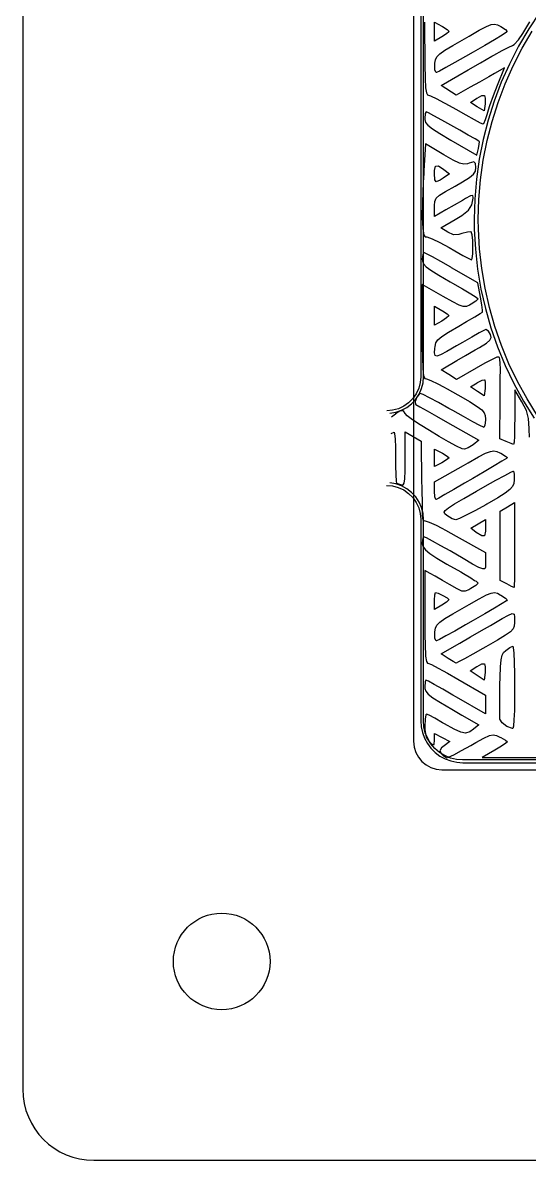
# Model space of a CAD drawing. Header units: millimetres. Extents: x 48 to 497, y 27 to 150.
# Drawn here: x 47.83 to 65.65, y 26.88 to 66.93 of the extents above; entities that cross this region are included whole.
import ezdxf

# ---------------------------------------------------------------- set-up
doc = ezdxf.new("R2010")
doc.units = ezdxf.units.MM
doc.layers.add('BLACK', color=20, linetype='Continuous')

msp = doc.modelspace()

# ---------------------------------------------------------------- linework, layer by layer
for p, q in [((47.827, 147.73), (47.827, 29.38)), ((61.577, 135.23), (61.577, 41.63)), ((62.577, 40.63), (213.99, 40.63)), ((50.327, 26.88), (240.528, 26.88))]:
    msp.add_line(p, q)
msp.add_circle((54.827, 33.88), 1.7)
for centre, radius in [((62.577, 41.63), 1), ((50.327, 29.38), 2.5)]:
    msp.add_arc(centre, radius, 180, 270)
at = {"layer": 'BLACK', "linetype": 'Continuous'}
for p, q in [((61.827, 85.937), (61.827, 54.47)), ((61.827, 85.937), (61.827, 54.47)), ((61.927, 54.47), (61.927, 85.937)), ((61.927, 54.47), (61.927, 85.937)), ((66.02, 67.302), (65.629, 66.714)), ((61.956, 66.955), (61.959, 66.881)), ((62.312, 66.287), (62.312, 66.955)), ((62.312, 66.955), (62.568, 66.809)), ((65.419, 66.557), (65.662, 66.964)), ((61.959, 66.881), (61.967, 66.432)), ((62.568, 66.809), (62.595, 66.793)), ((62.739, 66.541), (62.568, 66.432)), ((62.595, 66.793), (62.757, 66.687)), ((62.822, 66.615), (62.739, 66.541)), ((62.757, 66.687), (62.824, 66.621)), ((62.824, 66.621), (62.822, 66.615)), ((63.531, 66.461), (63.89, 66.663)), ((63.89, 66.663), (64.139, 66.794)), ((64.139, 66.794), (64.309, 66.863)), ((64.309, 66.863), (64.428, 66.882)), ((64.689, 66.491), (64.425, 66.331)), ((64.428, 66.882), (64.525, 66.859)), ((64.525, 66.859), (64.628, 66.805)), ((64.628, 66.805), (64.648, 66.793)), ((64.648, 66.793), (64.81, 66.687)), ((64.844, 66.593), (64.689, 66.491)), ((64.81, 66.687), (64.876, 66.621)), ((64.876, 66.621), (64.844, 66.593)), ((65.264, 66.327), (65.419, 66.557)), ((65.629, 66.714), (65.272, 66.105)), ((65.399, 66.035), (65.753, 66.637)), ((61.967, 66.432), (61.97, 65.93)), ((62.568, 66.432), (62.312, 66.287)), ((62.681, 65.964), (62.962, 66.134)), ((62.962, 66.134), (63.367, 66.368)), ((63.367, 66.368), (63.531, 66.461)), ((64.079, 66.127), (63.674, 65.894)), ((64.425, 66.331), (64.079, 66.127)), ((64.927, 66.071), (65.055, 66.124)), ((65.272, 66.105), (64.949, 65.477)), ((65.055, 66.124), (65.122, 66.167)), ((65.122, 66.167), (65.264, 66.327)), ((61.97, 65.93), (61.972, 65.469)), ((62.35, 65.626), (62.399, 65.731)), ((62.399, 65.731), (62.502, 65.837)), ((62.502, 65.837), (62.681, 65.964)), ((63.407, 65.742), (63.024, 65.527)), ((63.674, 65.894), (63.407, 65.742)), ((63.934, 65.52), (64.328, 65.748)), ((64.328, 65.748), (64.407, 65.793)), ((64.407, 65.793), (64.696, 65.953)), ((64.696, 65.953), (64.927, 66.071)), ((65.08, 65.414), (65.399, 66.035)), ((61.972, 65.469), (61.972, 65.444)), ((61.972, 65.444), (61.982, 64.969)), ((62.327, 65.469), (62.33, 65.502)), ((62.329, 65.262), (62.327, 65.469)), ((62.33, 65.502), (62.35, 65.626)), ((62.708, 65.351), (62.486, 65.23)), ((63.024, 65.527), (62.708, 65.351)), ((63.497, 65.268), (63.934, 65.52)), ((64.776, 65.345), (64.42, 65.138)), ((64.525, 64.727), (64.776, 65.345)), ((64.949, 65.477), (64.662, 64.832)), ((64.796, 64.776), (65.08, 65.414)), ((61.982, 64.969), (62.001, 64.644)), ((62.372, 65.178), (62.329, 65.262)), ((62.386, 65.179), (62.372, 65.178)), ((62.486, 65.23), (62.386, 65.179)), ((62.546, 64.719), (63.135, 65.059)), ((63.135, 65.059), (63.497, 65.268)), ((64.229, 65.028), (63.9, 64.841)), ((64.42, 65.138), (64.229, 65.028)), ((62.001, 64.644), (62.029, 64.457)), ((63.081, 64.381), (62.546, 64.719)), ((63.573, 64.656), (63.081, 64.381)), ((63.9, 64.841), (63.573, 64.656)), ((64.387, 64.37), (64.525, 64.727)), ((64.662, 64.832), (64.411, 64.171)), ((64.548, 64.124), (64.796, 64.776)), ((62.029, 64.457), (62.067, 64.397)), ((62.067, 64.397), (62.175, 64.357)), ((62.175, 64.357), (62.399, 64.247)), ((62.399, 64.247), (62.628, 64.124)), ((62.628, 64.124), (62.704, 64.083)), ((62.704, 64.083), (63.059, 63.884)), ((63.575, 64.124), (63.801, 64.272)), ((63.82, 63.975), (63.575, 64.124)), ((63.801, 64.272), (63.811, 64.279)), ((63.811, 64.279), (63.979, 64.365)), ((63.979, 64.365), (64.074, 64.374)), ((64.074, 64.374), (64.098, 64.271)), ((64.098, 64.271), (64.092, 64.077)), ((64.411, 64.171), (64.198, 63.498)), ((64.264, 64.018), (64.387, 64.37)), ((64.337, 63.458), (64.548, 64.124)), ((61.985, 63.734), (61.97, 63.563)), ((62.017, 63.799), (61.985, 63.734)), ((62.099, 63.759), (62.017, 63.799)), ((62.294, 63.654), (62.099, 63.759)), ((63.059, 63.884), (63.063, 63.882)), ((63.063, 63.882), (63.414, 63.684)), ((63.414, 63.684), (63.712, 63.521)), ((64.065, 63.826), (63.82, 63.975)), ((64.092, 64.077), (64.065, 63.826)), ((64.111, 63.518), (64.18, 63.74)), ((64.18, 63.74), (64.182, 63.747)), ((64.182, 63.747), (64.264, 64.018)), ((61.97, 63.563), (61.972, 63.526)), ((61.972, 63.526), (62, 63.422)), ((62, 63.422), (62.081, 63.318)), ((62.081, 63.318), (62.24, 63.192)), ((62.567, 63.504), (62.294, 63.654)), ((62.883, 63.327), (62.567, 63.504)), ((63.207, 63.145), (62.883, 63.327)), ((63.712, 63.521), (63.924, 63.411)), ((63.924, 63.411), (64.02, 63.371)), ((64.02, 63.371), (64.044, 63.386)), ((64.198, 63.498), (64.022, 62.814)), ((64.044, 63.386), (64.111, 63.518)), ((64.163, 62.782), (64.337, 63.458)), ((62.24, 63.192), (62.502, 63.025)), ((62.502, 63.025), (62.89, 62.796)), ((63.504, 62.975), (63.207, 63.145)), ((63.739, 62.839), (63.504, 62.975)), ((61.994, 62.664), (61.94, 61.713)), ((62.644, 62.28), (61.994, 62.664)), ((62.89, 62.796), (63.808, 62.265)), ((63.877, 62.755), (63.739, 62.839)), ((63.808, 62.265), (63.856, 62.497)), ((63.856, 62.497), (63.888, 62.659)), ((63.899, 62.739), (63.877, 62.755)), ((64.022, 62.814), (63.885, 62.121)), ((63.888, 62.659), (63.899, 62.739)), ((64.028, 62.097), (64.163, 62.782)), ((62.968, 62.094), (62.644, 62.28)), ((63.188, 61.989), (62.968, 62.094)), ((63.885, 62.121), (63.786, 61.422)), ((63.931, 61.405), (64.028, 62.097)), ((61.94, 61.713), (61.934, 61.618)), ((62.312, 61.618), (62.314, 61.73)), ((62.314, 61.73), (62.349, 61.881)), ((62.349, 61.881), (62.449, 61.887)), ((62.449, 61.887), (62.64, 61.759)), ((62.64, 61.759), (62.841, 61.605)), ((63.343, 61.95), (63.188, 61.989)), ((63.474, 61.966), (63.343, 61.95)), ((63.53, 61.984), (63.474, 61.966)), ((63.696, 62.033), (63.53, 61.984)), ((63.687, 61.598), (63.751, 61.705)), ((63.757, 61.979), (63.696, 62.033)), ((63.751, 61.705), (63.766, 61.828)), ((63.766, 61.828), (63.757, 61.979)), ((61.918, 61.319), (61.89, 60.616)), ((61.934, 61.618), (61.918, 61.319)), ((62.321, 61.402), (62.312, 61.618)), ((62.376, 61.334), (62.321, 61.402)), ((62.513, 61.392), (62.376, 61.334)), ((62.622, 61.462), (62.513, 61.392)), ((62.841, 61.605), (62.622, 61.462)), ((63.039, 61.178), (63.304, 61.328)), ((63.304, 61.328), (63.548, 61.48)), ((63.548, 61.48), (63.687, 61.598)), ((63.786, 61.422), (63.727, 60.718)), ((63.872, 60.71), (63.931, 61.405)), ((62.493, 60.855), (62.705, 60.989)), ((62.705, 60.989), (63.039, 61.178)), ((61.89, 60.616), (61.884, 60.069)), ((62.312, 60.498), (62.324, 60.638)), ((62.312, 60.439), (62.312, 60.498)), ((62.324, 60.638), (62.375, 60.748)), ((62.375, 60.748), (62.493, 60.855)), ((63.011, 60.508), (62.718, 60.338)), ((63.293, 60.673), (63.011, 60.508)), ((63.402, 60.738), (63.293, 60.673)), ((63.582, 60.84), (63.402, 60.738)), ((63.512, 60.328), (63.633, 60.519)), ((63.66, 60.853), (63.582, 60.84)), ((63.633, 60.519), (63.674, 60.748)), ((63.675, 60.779), (63.66, 60.853)), ((63.674, 60.748), (63.675, 60.779)), ((63.727, 60.718), (63.708, 60.012)), ((63.853, 60.012), (63.872, 60.71)), ((62.312, 60.105), (62.312, 60.439)), ((62.718, 60.338), (62.312, 60.105)), ((63.044, 60), (63.279, 60.141)), ((63.279, 60.141), (63.512, 60.328)), ((61.884, 60.069), (61.898, 59.681)), ((61.898, 59.681), (61.934, 59.456)), ((62.542, 59.715), (63.044, 60)), ((62.777, 59.56), (62.542, 59.715)), ((63.708, 60.012), (63.713, 59.659)), ((63.858, 59.663), (63.853, 60.012)), ((61.934, 59.456), (61.991, 59.398)), ((61.991, 59.398), (62.047, 59.393)), ((62.047, 59.393), (62.233, 59.322)), ((62.233, 59.322), (62.505, 59.19)), ((62.98, 59.46), (62.777, 59.56)), ((63.171, 59.47), (62.98, 59.46)), ((63.274, 59.504), (63.171, 59.47)), ((63.471, 59.561), (63.274, 59.504)), ((63.595, 59.565), (63.471, 59.561)), ((63.598, 59.563), (63.595, 59.565)), ((63.635, 59.466), (63.598, 59.563)), ((63.658, 59.266), (63.635, 59.466)), ((63.713, 59.659), (63.752, 58.953)), ((63.897, 58.966), (63.858, 59.663)), ((62.505, 59.19), (62.825, 59.012)), ((62.825, 59.012), (63.025, 58.896)), ((63.025, 58.896), (63.31, 58.736)), ((63.667, 59.021), (63.658, 59.266)), ((63.661, 58.788), (63.667, 59.021)), ((63.752, 58.953), (63.831, 58.251)), ((63.974, 58.272), (63.897, 58.966)), ((61.902, 58.774), (61.885, 58.603)), ((61.885, 58.603), (61.888, 58.543)), ((61.888, 58.543), (61.924, 58.444)), ((61.94, 58.838), (61.902, 58.774)), ((62.032, 58.798), (61.94, 58.838)), ((62.241, 58.687), (62.032, 58.798)), ((62.537, 58.523), (62.241, 58.687)), ((62.889, 58.322), (62.537, 58.523)), ((63.31, 58.736), (63.517, 58.625)), ((63.517, 58.625), (63.613, 58.584)), ((63.613, 58.584), (63.639, 58.625)), ((63.639, 58.625), (63.661, 58.788)), ((61.924, 58.444), (62.016, 58.341)), ((62.016, 58.341), (62.188, 58.213)), ((62.188, 58.213), (62.464, 58.044)), ((62.917, 58.306), (62.889, 58.322)), ((63.836, 57.774), (62.917, 58.306)), ((63.831, 58.251), (63.948, 57.555)), ((64.091, 57.583), (63.974, 58.272)), ((62.618, 57.295), (61.884, 57.719)), ((61.884, 57.719), (61.884, 56.055)), ((62.464, 58.044), (62.868, 57.812)), ((62.868, 57.812), (62.948, 57.766)), ((62.948, 57.766), (63.301, 57.562)), ((63.935, 57.271), (63.836, 57.774)), ((62.955, 57.102), (62.618, 57.295)), ((63.301, 57.562), (63.588, 57.39)), ((63.588, 57.39), (63.78, 57.267)), ((63.983, 57.001), (63.935, 57.271)), ((63.948, 57.555), (64.105, 56.866)), ((64.245, 56.902), (64.091, 57.583)), ((62.312, 56.281), (62.312, 56.949)), ((62.312, 56.949), (62.568, 56.803)), ((63.179, 56.986), (62.955, 57.102)), ((63.328, 56.934), (63.179, 56.986)), ((63.438, 56.937), (63.328, 56.934)), ((63.546, 56.985), (63.438, 56.937)), ((63.602, 57.018), (63.546, 56.985)), ((63.77, 57.129), (63.602, 57.018)), ((63.85, 57.206), (63.77, 57.129)), ((63.78, 57.267), (63.851, 57.21)), ((63.851, 57.21), (63.85, 57.206)), ((64.008, 56.808), (63.983, 57.001)), ((64.438, 56.231), (64.245, 56.902)), ((62.568, 56.803), (62.595, 56.787)), ((62.739, 56.535), (62.568, 56.426)), ((62.595, 56.787), (62.757, 56.681)), ((62.822, 56.609), (62.739, 56.535)), ((62.757, 56.681), (62.824, 56.615)), ((62.824, 56.615), (62.822, 56.609)), ((63.445, 56.409), (63.728, 56.574)), ((63.728, 56.574), (63.926, 56.692)), ((63.926, 56.692), (64.007, 56.743)), ((64.007, 56.743), (64.008, 56.808)), ((64.105, 56.866), (64.3, 56.187)), ((62.568, 56.426), (62.312, 56.281)), ((62.81, 56.039), (63.167, 56.248)), ((63.167, 56.248), (63.445, 56.409)), ((64.071, 56.104), (63.891, 56.01)), ((64.122, 56.125), (64.071, 56.104)), ((64.216, 56.071), (64.122, 56.125)), ((64.283, 55.954), (64.216, 56.071)), ((64.3, 56.187), (64.532, 55.52)), ((64.668, 55.572), (64.438, 56.231)), ((61.884, 56.055), (61.885, 55.563)), ((62.364, 55.66), (62.435, 55.771)), ((62.435, 55.771), (62.575, 55.889)), ((62.575, 55.889), (62.81, 56.039)), ((63.304, 55.674), (63.093, 55.55)), ((63.623, 55.86), (63.304, 55.674)), ((63.891, 56.01), (63.623, 55.86)), ((64.14, 55.651), (64.266, 55.759)), ((64.266, 55.759), (64.306, 55.852)), ((64.306, 55.852), (64.283, 55.954)), ((61.885, 55.563), (61.889, 55.114)), ((62.317, 55.309), (62.327, 55.459)), ((62.333, 55.218), (62.317, 55.309)), ((62.327, 55.459), (62.335, 55.532)), ((62.335, 55.532), (62.364, 55.66)), ((62.753, 55.353), (62.528, 55.235)), ((63.093, 55.55), (62.753, 55.353)), ((63.41, 55.216), (63.741, 55.408)), ((63.741, 55.408), (63.899, 55.5)), ((63.899, 55.5), (64.14, 55.651)), ((64.532, 55.52), (64.801, 54.867)), ((64.934, 54.926), (64.668, 55.572)), ((61.889, 55.114), (61.899, 54.795)), ((62.396, 55.192), (62.333, 55.218)), ((62.528, 55.235), (62.396, 55.192)), ((62.552, 54.709), (62.838, 54.881)), ((62.838, 54.881), (62.866, 54.898)), ((62.866, 54.898), (63.099, 55.035)), ((63.099, 55.035), (63.41, 55.216)), ((64.088, 54.939), (63.777, 54.767)), ((64.345, 55.073), (64.088, 54.939)), ((64.509, 55.15), (64.345, 55.073)), ((64.546, 55.161), (64.509, 55.15)), ((64.579, 55.159), (64.546, 55.161)), ((64.602, 55.138), (64.579, 55.159)), ((64.618, 55.075), (64.602, 55.138)), ((64.627, 54.946), (64.618, 55.075)), ((64.63, 54.728), (64.627, 54.946)), ((65.235, 54.297), (64.934, 54.926)), ((61.827, 54.47), (61.831, 54.461)), ((61.827, 54.47), (61.831, 54.461)), ((61.899, 54.795), (61.915, 54.586)), ((61.91, 54.257), (61.927, 54.47)), ((61.91, 54.257), (61.927, 54.47)), ((61.915, 54.586), (61.941, 54.463)), ((62.817, 54.541), (62.552, 54.709)), ((63.083, 54.374), (62.817, 54.541)), ((63.777, 54.767), (63.083, 54.374)), ((64.629, 54.398), (64.63, 54.728)), ((64.801, 54.867), (65.106, 54.23)), ((61.814, 54.262), (61.759, 54.06)), ((61.814, 54.262), (61.759, 54.06)), ((61.831, 54.461), (61.814, 54.262)), ((61.831, 54.461), (61.814, 54.262)), ((61.857, 54.05), (61.91, 54.257)), ((61.857, 54.05), (61.91, 54.257)), ((61.941, 54.463), (61.978, 54.405)), ((61.978, 54.405), (62.027, 54.391)), ((62.027, 54.391), (62.037, 54.39)), ((62.037, 54.39), (62.182, 54.337)), ((62.182, 54.337), (62.435, 54.214)), ((62.435, 54.214), (62.633, 54.109)), ((62.633, 54.109), (62.765, 54.039)), ((63.586, 54.109), (63.811, 54.257)), ((63.825, 53.951), (63.586, 54.109)), ((63.811, 54.257), (63.821, 54.263)), ((63.821, 54.263), (63.987, 54.351)), ((63.987, 54.351), (64.078, 54.363)), ((64.078, 54.363), (64.079, 54.363)), ((64.079, 54.363), (64.1, 54.255)), ((64.1, 54.255), (64.092, 54.058)), ((64.625, 53.933), (64.629, 54.398)), ((65.106, 54.23), (65.447, 53.611)), ((65.572, 53.685), (65.235, 54.297)), ((61.551, 53.699), (61.403, 53.551)), ((61.551, 53.699), (61.403, 53.551)), ((61.509, 53.517), (61.654, 53.674)), ((61.509, 53.517), (61.654, 53.674)), ((61.671, 53.87), (61.551, 53.699)), ((61.671, 53.87), (61.551, 53.699)), ((61.69, 53.743), (61.633, 53.596)), ((61.654, 53.674), (61.771, 53.854)), ((61.654, 53.674), (61.771, 53.854)), ((61.759, 54.06), (61.671, 53.87)), ((61.759, 54.06), (61.671, 53.87)), ((61.774, 53.858), (61.69, 53.743)), ((61.771, 53.854), (61.857, 54.05)), ((61.771, 53.854), (61.857, 54.05)), ((61.815, 53.878), (61.774, 53.858)), ((61.919, 53.837), (61.815, 53.878)), ((62.141, 53.726), (61.919, 53.837)), ((62.452, 53.56), (62.141, 53.726)), ((62.765, 54.039), (63.139, 53.829)), ((63.139, 53.829), (63.158, 53.817)), ((63.158, 53.817), (63.547, 53.589)), ((64.065, 53.794), (63.825, 53.951)), ((64.092, 54.058), (64.065, 53.794)), ((64.622, 53.617), (64.625, 53.933)), ((65.137, 54.006), (65.135, 53.044)), ((65.39, 53.579), (65.137, 54.006)), ((65.942, 53.093), (65.572, 53.685)), ((60.84, 53.288), (60.632, 53.27)), ((60.84, 53.288), (60.632, 53.27)), ((61.042, 53.342), (60.84, 53.288)), ((61.042, 53.342), (60.84, 53.288)), ((60.95, 53.214), (61.152, 53.284)), ((60.95, 53.214), (61.152, 53.284)), ((61.232, 53.431), (61.042, 53.342)), ((61.232, 53.431), (61.042, 53.342)), ((61.224, 53.266), (61.09, 53.26)), ((61.152, 53.284), (61.34, 53.386)), ((61.152, 53.284), (61.34, 53.386)), ((61.285, 53.172), (61.224, 53.266)), ((61.403, 53.551), (61.232, 53.431)), ((61.403, 53.551), (61.232, 53.431)), ((61.34, 53.386), (61.509, 53.517)), ((61.34, 53.386), (61.509, 53.517)), ((61.633, 53.596), (61.641, 53.501)), ((61.641, 53.501), (61.661, 53.488)), ((61.661, 53.488), (61.801, 53.407)), ((61.801, 53.407), (62.051, 53.264)), ((62.822, 53.354), (62.452, 53.56)), ((62.953, 53.279), (62.822, 53.354)), ((63.333, 53.064), (62.953, 53.279)), ((63.547, 53.589), (63.812, 53.424)), ((63.812, 53.424), (63.977, 53.301)), ((63.977, 53.301), (64.065, 53.199)), ((64.608, 52.286), (64.622, 53.617)), ((65.546, 53.277), (65.39, 53.579)), ((65.447, 53.611), (65.821, 53.012)), ((65.623, 52.996), (65.546, 53.277)), ((60.739, 53.179), (60.95, 53.214)), ((60.739, 53.179), (60.95, 53.214)), ((60.938, 53.146), (60.805, 53.045)), ((60.947, 53.156), (60.938, 53.146)), ((61.09, 53.26), (60.947, 53.156)), ((61.285, 53.168), (61.285, 53.172)), ((61.355, 53.091), (61.285, 53.168)), ((61.542, 52.952), (61.355, 53.091)), ((61.814, 52.772), (61.542, 52.952)), ((62.051, 53.264), (62.383, 53.074)), ((62.383, 53.074), (62.772, 52.853)), ((63.659, 52.883), (63.333, 53.064)), ((63.904, 52.752), (63.659, 52.883)), ((64.065, 53.199), (64.101, 53.096)), ((64.107, 52.94), (64.09, 52.756)), ((64.101, 53.096), (64.108, 52.973)), ((64.108, 52.973), (64.107, 52.94)), ((65.135, 53.044), (65.132, 52.698)), ((65.645, 52.643), (65.623, 52.996)), ((60.791, 52.47), (60.892, 52.51)), ((60.892, 52.51), (60.909, 52.462)), ((61.285, 51.568), (61.285, 52.525)), ((61.285, 52.525), (61.841, 52.2)), ((62.137, 52.569), (61.814, 52.772)), ((62.479, 52.364), (62.137, 52.569)), ((62.772, 52.853), (63.873, 52.228)), ((64.038, 52.686), (63.904, 52.752)), ((64.054, 52.681), (64.038, 52.686)), ((64.09, 52.756), (64.054, 52.681)), ((65.132, 52.698), (65.123, 52.379)), ((65.646, 52.617), (65.645, 52.643)), ((65.657, 52.34), (65.646, 52.617)), ((60.909, 52.462), (60.927, 52.276)), ((60.927, 52.276), (60.939, 51.98)), ((61.841, 52.2), (61.846, 51.915)), ((62.807, 52.176), (62.479, 52.364)), ((63.088, 52.026), (62.807, 52.176)), ((63.67, 52.071), (63.501, 51.963)), ((63.873, 52.228), (63.67, 52.071)), ((64.832, 52.184), (64.608, 52.286)), ((65.006, 52.11), (64.832, 52.184)), ((65.095, 52.082), (65.006, 52.11)), ((65.111, 52.162), (65.095, 52.082)), ((65.123, 52.379), (65.111, 52.162)), ((60.939, 51.98), (60.943, 51.612)), ((61.846, 51.915), (61.859, 51.008)), ((62.312, 51.308), (62.312, 51.915)), ((62.312, 51.915), (62.568, 51.783)), ((62.568, 51.783), (62.592, 51.77)), ((62.592, 51.77), (62.757, 51.672)), ((62.757, 51.672), (62.825, 51.612)), ((63.29, 51.933), (63.088, 52.026)), ((63.366, 51.913), (63.29, 51.933)), ((63.501, 51.963), (63.366, 51.913)), ((63.861, 51.641), (64.111, 51.771)), ((64.111, 51.771), (64.283, 51.84)), ((64.283, 51.84), (64.405, 51.859)), ((64.405, 51.859), (64.505, 51.838)), ((64.505, 51.838), (64.614, 51.786)), ((64.614, 51.786), (64.644, 51.77)), ((64.644, 51.77), (64.81, 51.674)), ((64.81, 51.674), (64.877, 51.618)), ((60.943, 51.612), (60.945, 51.324)), ((60.945, 51.324), (60.953, 51.009)), ((61.283, 51.15), (61.285, 51.568)), ((62.568, 51.441), (62.312, 51.308)), ((62.312, 50.767), (63.332, 51.344)), ((62.741, 51.54), (62.568, 51.441)), ((62.824, 51.608), (62.741, 51.54)), ((62.825, 51.612), (62.824, 51.608)), ((63.332, 51.344), (63.501, 51.44)), ((63.501, 51.44), (63.861, 51.641)), ((64.414, 51.325), (64.065, 51.119)), ((64.681, 51.488), (64.414, 51.325)), ((64.842, 51.59), (64.681, 51.488)), ((64.877, 51.618), (64.842, 51.59)), ((60.953, 51.009), (60.964, 50.793)), ((61.25, 50.722), (61.272, 50.877)), ((61.272, 50.877), (61.283, 51.15)), ((61.859, 51.008), (61.861, 50.897)), ((61.861, 50.897), (61.868, 50.448)), ((63.659, 50.882), (63.371, 50.716)), ((64.065, 51.119), (63.659, 50.882)), ((64.474, 50.82), (64.783, 50.989)), ((64.783, 50.989), (64.996, 51.101)), ((64.996, 51.101), (65.086, 51.141)), ((65.086, 51.141), (65.095, 51.137)), ((65.095, 51.137), (65.121, 51.033)), ((65.121, 51.033), (65.118, 50.881)), ((65.118, 50.881), (65.118, 50.831)), ((60.63, 50.641), (60.839, 50.623)), ((60.63, 50.641), (60.839, 50.623)), ((60.948, 50.697), (60.737, 50.732)), ((60.948, 50.697), (60.737, 50.732)), ((60.839, 50.623), (61.041, 50.568)), ((60.839, 50.623), (61.041, 50.568)), ((61.151, 50.627), (60.948, 50.697)), ((61.151, 50.627), (60.948, 50.697)), ((60.964, 50.793), (60.979, 50.714)), ((60.979, 50.714), (61.014, 50.707)), ((61.014, 50.707), (61.15, 50.662)), ((61.041, 50.568), (61.231, 50.48)), ((61.041, 50.568), (61.231, 50.48)), ((61.15, 50.662), (61.153, 50.661)), ((61.34, 50.525), (61.151, 50.627)), ((61.34, 50.525), (61.151, 50.627)), ((61.153, 50.661), (61.211, 50.659)), ((61.211, 50.659), (61.25, 50.722)), ((61.231, 50.48), (61.403, 50.36)), ((61.231, 50.48), (61.403, 50.36)), ((61.509, 50.393), (61.34, 50.525)), ((61.509, 50.393), (61.34, 50.525)), ((62.312, 50.436), (62.312, 50.767)), ((62.992, 50.497), (62.682, 50.318)), ((63.371, 50.716), (62.992, 50.497)), ((63.793, 50.436), (64.095, 50.608)), ((64.095, 50.608), (64.474, 50.82)), ((64.97, 50.495), (64.804, 50.37)), ((65.061, 50.601), (64.97, 50.495)), ((65.102, 50.712), (65.061, 50.601)), ((65.118, 50.831), (65.102, 50.712)), ((61.403, 50.36), (61.551, 50.212)), ((61.403, 50.36), (61.551, 50.212)), ((61.654, 50.236), (61.509, 50.393)), ((61.654, 50.236), (61.509, 50.393)), ((61.551, 50.212), (61.671, 50.04)), ((61.551, 50.212), (61.671, 50.04)), ((61.771, 50.056), (61.654, 50.236)), ((61.771, 50.056), (61.654, 50.236)), ((61.868, 50.448), (61.868, 50.436)), ((61.868, 50.436), (61.874, 50.052)), ((62.326, 50.236), (62.312, 50.436)), ((62.362, 50.141), (62.326, 50.236)), ((62.376, 50.141), (62.362, 50.141)), ((62.468, 50.194), (62.376, 50.141)), ((62.682, 50.318), (62.468, 50.194)), ((63.017, 49.988), (63.34, 50.177)), ((63.34, 50.177), (63.793, 50.436)), ((64.539, 50.205), (64.15, 49.978)), ((64.804, 50.37), (64.539, 50.205)), ((61.671, 50.04), (61.759, 49.85)), ((61.671, 50.04), (61.759, 49.85)), ((61.759, 49.85), (61.814, 49.648)), ((61.759, 49.85), (61.814, 49.648)), ((61.857, 49.86), (61.771, 50.056)), ((61.857, 49.86), (61.771, 50.056)), ((61.91, 49.652), (61.857, 49.86)), ((61.91, 49.652), (61.857, 49.86)), ((61.874, 50.052), (61.878, 49.748)), ((61.878, 49.748), (61.879, 49.694)), ((61.879, 49.694), (61.881, 49.575)), ((62.657, 49.694), (62.694, 49.76)), ((62.68, 49.639), (62.657, 49.694)), ((62.694, 49.76), (62.808, 49.854)), ((62.808, 49.854), (63.017, 49.988)), ((63.751, 49.754), (63.432, 49.587)), ((64.117, 49.958), (63.751, 49.754)), ((64.15, 49.978), (64.117, 49.958)), ((64.621, 49.736), (64.877, 49.888)), ((64.621, 47.298), (64.621, 49.736)), ((64.877, 49.888), (65.134, 50.039)), ((65.134, 50.039), (65.134, 48.538)), ((61.814, 49.648), (61.831, 49.448)), ((61.814, 49.648), (61.831, 49.448)), ((61.831, 49.448), (61.827, 49.439)), ((61.831, 49.448), (61.827, 49.439)), ((61.827, 49.439), (61.827, 42.357)), ((61.827, 49.439), (61.827, 42.357)), ((61.881, 49.575), (61.907, 49.42)), ((61.907, 49.42), (61.97, 49.389)), ((61.927, 49.439), (61.91, 49.652)), ((61.927, 49.439), (61.91, 49.652)), ((61.927, 42.357), (61.927, 49.439)), ((61.927, 42.357), (61.927, 49.439)), ((61.97, 49.389), (61.986, 49.391)), ((61.986, 49.391), (62.126, 49.347)), ((62.126, 49.347), (62.374, 49.235)), ((62.744, 49.581), (62.68, 49.639)), ((62.931, 49.469), (62.744, 49.581)), ((63.069, 49.433), (62.931, 49.469)), ((63.194, 49.474), (63.069, 49.433)), ((63.432, 49.587), (63.194, 49.474)), ((63.591, 49.135), (64.108, 49.441)), ((64.108, 49.441), (64.108, 49.136)), ((62.374, 49.235), (62.57, 49.135)), ((62.57, 49.135), (62.703, 49.067)), ((62.703, 49.067), (63.081, 48.859)), ((63.785, 48.986), (63.591, 49.135)), ((63.974, 48.861), (63.785, 48.986)), ((64.071, 48.87), (63.974, 48.861)), ((64.105, 49.029), (64.071, 48.87)), ((64.108, 49.136), (64.105, 49.029)), ((61.903, 48.778), (61.884, 48.617)), ((61.884, 48.617), (61.885, 48.586)), ((61.885, 48.586), (61.913, 48.482)), ((61.94, 48.832), (61.903, 48.778)), ((61.913, 48.482), (61.993, 48.373)), ((62.032, 48.792), (61.94, 48.832)), ((62.24, 48.681), (62.032, 48.792)), ((62.533, 48.518), (62.24, 48.681)), ((62.86, 48.331), (62.533, 48.518)), ((63.081, 48.859), (64.106, 48.276)), ((65.134, 48.538), (65.133, 48.113)), ((61.993, 48.373), (62.146, 48.244)), ((62.146, 48.244), (62.391, 48.081)), ((62.391, 48.081), (62.748, 47.869)), ((63.319, 48.063), (62.86, 48.331)), ((63.65, 47.873), (63.319, 48.063)), ((64.106, 48.276), (64.107, 47.953)), ((65.133, 48.113), (65.13, 47.683)), ((62.748, 47.869), (63.236, 47.592)), ((63.873, 47.754), (63.65, 47.873)), ((64.01, 47.699), (63.873, 47.754)), ((64.081, 47.703), (64.01, 47.699)), ((64.107, 47.759), (64.081, 47.703)), ((64.107, 47.953), (64.109, 47.86)), ((64.109, 47.86), (64.107, 47.759)), ((65.13, 47.683), (65.125, 47.343)), ((62.162, 47.542), (61.97, 47.641)), ((61.97, 47.641), (61.97, 46.013)), ((62.335, 47.446), (62.162, 47.542)), ((62.595, 47.296), (62.335, 47.446)), ((62.845, 47.148), (62.595, 47.296)), ((63.236, 47.592), (63.329, 47.539)), ((63.329, 47.539), (63.594, 47.383)), ((63.594, 47.383), (63.726, 47.298)), ((63.726, 47.298), (63.779, 47.264)), ((63.779, 47.264), (63.849, 47.204)), ((64.856, 47.171), (64.621, 47.298)), ((65.125, 47.343), (65.119, 47.119)), ((62.325, 46.79), (62.35, 46.865)), ((62.35, 46.865), (62.442, 46.841)), ((63.109, 46.994), (62.845, 47.148)), ((63.276, 46.918), (63.109, 46.994)), ((63.397, 46.911), (63.276, 46.918)), ((63.521, 46.965), (63.397, 46.911)), ((63.593, 47.006), (63.521, 46.965)), ((63.764, 47.119), (63.593, 47.006)), ((63.847, 47.198), (63.764, 47.119)), ((63.849, 47.204), (63.847, 47.198)), ((64.309, 46.851), (64.428, 46.869)), ((64.428, 46.869), (64.525, 46.847)), ((65.026, 47.081), (64.856, 47.171)), ((65.112, 47.04), (65.026, 47.081)), ((65.119, 47.119), (65.112, 47.04)), ((65.112, 47.04), (65.112, 47.04)), ((62.312, 46.605), (62.325, 46.79)), ((62.312, 46.57), (62.312, 46.605)), ((62.312, 46.275), (62.312, 46.57)), ((62.442, 46.841), (62.606, 46.766)), ((62.74, 46.531), (62.568, 46.42)), ((62.606, 46.766), (62.758, 46.678)), ((62.823, 46.61), (62.74, 46.531)), ((62.758, 46.678), (62.824, 46.616)), ((62.824, 46.616), (62.823, 46.61)), ((63.531, 46.449), (63.89, 46.651)), ((63.89, 46.651), (64.139, 46.782)), ((64.139, 46.782), (64.309, 46.851)), ((64.689, 46.479), (64.425, 46.319)), ((64.525, 46.847), (64.628, 46.793)), ((64.628, 46.793), (64.648, 46.781)), ((64.648, 46.781), (64.81, 46.675)), ((64.844, 46.581), (64.689, 46.479)), ((64.81, 46.675), (64.876, 46.609)), ((64.876, 46.609), (64.844, 46.581)), ((62.568, 46.42), (62.312, 46.275)), ((62.681, 45.952), (62.962, 46.122)), ((62.962, 46.122), (63.367, 46.356)), ((63.367, 46.356), (63.531, 46.449)), ((64.079, 46.114), (63.674, 45.882)), ((64.425, 46.319), (64.079, 46.114)), ((64.689, 45.952), (64.917, 46.076)), ((64.917, 46.076), (65.049, 46.125)), ((65.049, 46.125), (65.113, 46.102)), ((65.113, 46.102), (65.132, 46.014)), ((61.97, 46.013), (61.972, 45.457)), ((62.35, 45.614), (62.399, 45.719)), ((62.399, 45.719), (62.502, 45.825)), ((62.502, 45.825), (62.681, 45.952)), ((63.407, 45.73), (63.024, 45.514)), ((63.674, 45.882), (63.407, 45.73)), ((63.966, 45.529), (64.279, 45.711)), ((64.279, 45.711), (64.342, 45.749)), ((64.342, 45.749), (64.689, 45.952)), ((65.122, 45.69), (65.08, 45.59)), ((65.133, 45.809), (65.122, 45.69)), ((65.132, 46.014), (65.133, 45.863)), ((65.133, 45.863), (65.133, 45.809)), ((61.972, 45.457), (61.973, 45.439)), ((61.973, 45.439), (61.983, 44.962)), ((62.327, 45.457), (62.33, 45.49)), ((62.329, 45.25), (62.327, 45.457)), ((62.33, 45.49), (62.35, 45.614)), ((62.708, 45.339), (62.486, 45.218)), ((63.024, 45.514), (62.708, 45.339)), ((63.21, 45.089), (63.584, 45.306)), ((63.584, 45.306), (63.966, 45.529)), ((64.806, 45.363), (64.527, 45.195)), ((64.982, 45.487), (64.806, 45.363)), ((65.08, 45.59), (64.982, 45.487)), ((61.983, 44.962), (61.998, 44.709)), ((62.372, 45.166), (62.329, 45.25)), ((62.386, 45.167), (62.372, 45.166)), ((62.486, 45.218), (62.386, 45.167)), ((62.549, 44.709), (63.179, 45.072)), ((63.179, 45.072), (63.21, 45.089)), ((64.02, 44.903), (63.661, 44.7)), ((64.124, 44.962), (64.02, 44.903)), ((64.527, 45.195), (64.124, 44.962)), ((64.82, 44.832), (64.962, 44.932)), ((64.962, 44.932), (65.07, 44.982)), ((65.07, 44.982), (65.087, 44.931)), ((65.087, 44.931), (65.105, 44.735)), ((61.998, 44.709), (62.002, 44.634)), ((62.002, 44.634), (62.029, 44.445)), ((62.794, 44.547), (62.549, 44.709)), ((62.969, 44.439), (62.794, 44.547)), ((63.366, 44.536), (63.162, 44.426)), ((63.661, 44.7), (63.366, 44.536)), ((64.634, 44.256), (64.655, 44.501)), ((64.655, 44.501), (64.689, 44.658)), ((64.689, 44.658), (64.743, 44.757)), ((64.743, 44.757), (64.82, 44.832)), ((65.105, 44.735), (65.12, 44.418)), ((62.029, 44.445), (62.067, 44.385)), ((62.067, 44.385), (62.076, 44.384)), ((62.076, 44.384), (62.205, 44.329)), ((62.205, 44.329), (62.446, 44.206)), ((62.446, 44.206), (62.62, 44.111)), ((62.62, 44.111), (62.766, 44.031)), ((63.072, 44.386), (62.969, 44.439)), ((63.077, 44.386), (63.072, 44.386)), ((63.162, 44.426), (63.077, 44.386)), ((63.574, 44.111), (63.801, 44.26)), ((63.819, 43.949), (63.574, 44.111)), ((63.801, 44.26), (63.811, 44.267)), ((63.811, 44.267), (63.979, 44.353)), ((63.979, 44.353), (64.074, 44.362)), ((64.074, 44.362), (64.074, 44.362)), ((64.074, 44.362), (64.098, 44.251)), ((64.098, 44.251), (64.092, 44.052)), ((64.622, 43.89), (64.634, 44.256)), ((65.12, 44.418), (65.13, 44.007)), ((61.983, 43.72), (61.97, 43.548)), ((62.014, 43.786), (61.983, 43.72)), ((62.1, 43.746), (62.014, 43.786)), ((62.306, 43.634), (62.1, 43.746)), ((62.766, 44.031), (63.136, 43.821)), ((63.136, 43.821), (64.108, 43.256)), ((64.065, 43.788), (63.819, 43.949)), ((64.092, 44.052), (64.065, 43.788)), ((64.617, 43.615), (64.622, 43.89)), ((65.13, 44.007), (65.134, 43.53)), ((61.97, 43.548), (61.972, 43.493)), ((61.972, 43.493), (62.004, 43.392)), ((62.004, 43.392), (62.091, 43.288)), ((62.091, 43.288), (62.257, 43.161)), ((62.603, 43.467), (62.306, 43.634)), ((62.963, 43.26), (62.603, 43.467)), ((63.083, 43.19), (62.963, 43.26)), ((64.108, 43.256), (64.108, 42.594)), ((64.611, 43.194), (64.617, 43.615)), ((65.134, 43.53), (65.132, 43.147)), ((62.257, 43.161), (62.526, 42.992)), ((62.526, 42.992), (62.921, 42.762)), ((64.108, 42.594), (63.083, 43.19)), ((64.608, 42.828), (64.611, 43.194)), ((65.132, 43.147), (65.123, 42.721)), ((62.008, 42.564), (61.981, 42.414)), ((62.029, 42.589), (62.008, 42.564)), ((62.125, 42.548), (62.029, 42.589)), ((62.329, 42.44), (62.125, 42.548)), ((62.921, 42.762), (63.28, 42.555)), ((63.28, 42.555), (63.872, 42.215)), ((64.607, 42.555), (64.608, 42.828)), ((64.61, 42.413), (64.607, 42.555)), ((65.123, 42.721), (65.109, 42.383)), ((61.827, 42.357), (61.827, 42.357)), ((61.827, 42.357), (61.827, 42.357)), ((61.827, 42.357), (61.842, 42.146)), ((61.827, 42.357), (61.827, 42.357)), ((61.827, 42.357), (61.827, 42.357)), ((61.827, 42.357), (61.842, 42.146)), ((61.842, 42.146), (61.887, 41.94)), ((61.842, 42.146), (61.887, 41.94)), ((61.924, 42.348), (61.927, 42.357)), ((61.924, 42.348), (61.927, 42.357)), ((61.94, 42.141), (61.924, 42.348)), ((61.94, 42.141), (61.924, 42.348)), ((61.991, 41.93), (61.94, 42.141)), ((61.991, 41.93), (61.94, 42.141)), ((61.981, 42.414), (61.97, 42.175)), ((61.97, 42.175), (61.973, 42.037)), ((62.598, 42.286), (62.329, 42.44)), ((62.664, 42.247), (62.598, 42.286)), ((63.003, 42.053), (62.664, 42.247)), ((63.239, 41.947), (63.003, 42.053)), ((63.681, 42.06), (63.555, 41.969)), ((63.872, 42.215), (63.681, 42.06)), ((64.61, 42.41), (64.61, 42.413)), ((64.69, 42.278), (64.61, 42.41)), ((64.863, 42.152), (64.69, 42.278)), ((65.057, 42.083), (64.863, 42.152)), ((65.07, 42.082), (65.057, 42.083)), ((65.091, 42.161), (65.07, 42.082)), ((65.109, 42.383), (65.091, 42.161)), ((61.887, 41.94), (61.961, 41.743)), ((61.887, 41.94), (61.961, 41.743)), ((61.961, 41.743), (62.062, 41.557)), ((61.961, 41.743), (62.062, 41.557)), ((61.973, 42.037), (62.022, 41.776)), ((62.074, 41.729), (61.991, 41.93)), ((62.074, 41.729), (61.991, 41.93)), ((62.022, 41.776), (62.141, 41.606)), ((62.187, 41.544), (62.074, 41.729)), ((62.187, 41.544), (62.074, 41.729)), ((62.303, 41.522), (62.312, 41.68)), ((62.312, 41.68), (62.312, 41.909)), ((62.312, 41.909), (62.583, 41.769)), ((62.583, 41.769), (62.854, 41.629)), ((63.41, 41.921), (63.239, 41.947)), ((63.555, 41.969), (63.41, 41.921)), ((63.766, 41.584), (64.054, 41.742)), ((64.054, 41.742), (64.246, 41.83)), ((64.246, 41.83), (64.379, 41.858)), ((64.379, 41.858), (64.49, 41.838)), ((64.49, 41.838), (64.614, 41.78)), ((64.614, 41.78), (64.644, 41.764)), ((64.644, 41.764), (64.81, 41.668)), ((64.81, 41.668), (64.877, 41.61)), ((62.062, 41.557), (62.188, 41.389)), ((62.062, 41.557), (62.188, 41.389)), ((62.141, 41.606), (62.248, 41.515)), ((62.328, 41.379), (62.187, 41.544)), ((62.328, 41.379), (62.187, 41.544)), ((62.188, 41.389), (62.338, 41.239)), ((62.188, 41.389), (62.338, 41.239)), ((62.248, 41.515), (62.303, 41.522)), ((62.493, 41.238), (62.328, 41.379)), ((62.493, 41.238), (62.328, 41.379)), ((62.563, 41.404), (62.502, 41.299)), ((62.502, 41.299), (62.562, 41.186)), ((62.651, 41.476), (62.563, 41.404)), ((62.854, 41.629), (62.651, 41.476)), ((62.99, 41.158), (63.263, 41.302)), ((63.263, 41.302), (63.588, 41.483)), ((63.588, 41.483), (63.766, 41.584)), ((64.433, 41.32), (63.988, 41.064)), ((64.668, 41.461), (64.433, 41.32)), ((64.829, 41.568), (64.668, 41.461)), ((64.877, 41.61), (64.829, 41.568)), ((62.338, 41.239), (62.507, 41.113)), ((62.338, 41.239), (62.507, 41.113)), ((62.678, 41.125), (62.493, 41.238)), ((62.678, 41.125), (62.493, 41.238)), ((62.507, 41.113), (62.692, 41.012)), ((62.507, 41.113), (62.692, 41.012)), ((62.562, 41.186), (62.64, 41.108)), ((62.64, 41.108), (62.75, 41.05)), ((62.879, 41.042), (62.678, 41.125)), ((62.879, 41.042), (62.678, 41.125)), ((62.692, 41.012), (62.889, 40.938)), ((62.692, 41.012), (62.889, 40.938)), ((62.75, 41.05), (62.807, 41.069)), ((62.807, 41.069), (62.99, 41.158)), ((63.09, 40.991), (62.879, 41.042)), ((63.09, 40.991), (62.879, 41.042)), ((62.889, 40.938), (63.096, 40.893)), ((62.889, 40.938), (63.096, 40.893)), ((63.297, 40.975), (63.09, 40.991)), ((63.297, 40.975), (63.09, 40.991)), ((63.096, 40.893), (63.306, 40.878)), ((63.096, 40.893), (63.306, 40.878)), ((63.306, 40.978), (63.297, 40.975)), ((63.306, 40.978), (63.297, 40.975)), ((213.262, 40.984), (63.306, 40.978)), ((213.262, 40.984), (63.306, 40.978)), ((63.306, 40.878), (213.262, 40.884)), ((63.306, 40.878), (213.262, 40.884)), ((63.306, 40.878), (63.306, 40.878)), ((63.306, 40.878), (63.306, 40.878)), ((63.306, 40.878), (63.306, 40.878)), ((63.306, 40.878), (63.306, 40.878)), ((63.306, 40.878), (63.306, 40.878)), ((63.306, 40.878), (63.306, 40.878)), ((63.988, 41.064), (66.784, 41.064))]:
    msp.add_line(p, q, dxfattribs=at)

doc.saveas('drawing.dxf')
